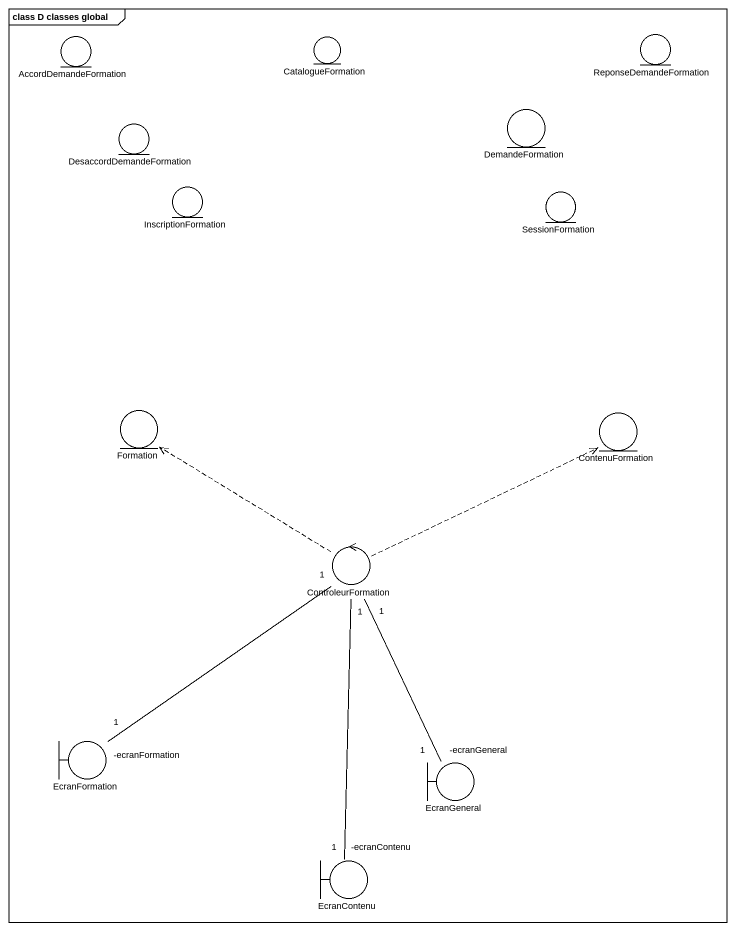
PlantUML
@startuml
mainframe class D classes global
entity AccordDemandeFormation
entity CatalogueFormation
entity ReponseDemandeFormation
entity DesaccordDemandeFormation
entity DemandeFormation
entity InscriptionFormation
entity SessionFormation
entity Formation
entity ContenuFormation
control ControleurFormation
boundary EcranFormation
boundary EcranGeneral
boundary EcranContenu
ControleurFormation .up.> Formation
ControleurFormation .up.> ContenuFormation
ControleurFormation "1" -- "-ecranFormation\n1" EcranFormation
ControleurFormation "1" -- "-ecranGeneral\n1" EcranGeneral
ControleurFormation "1" -- "-ecranContenu\n1" EcranContenu
@enduml
